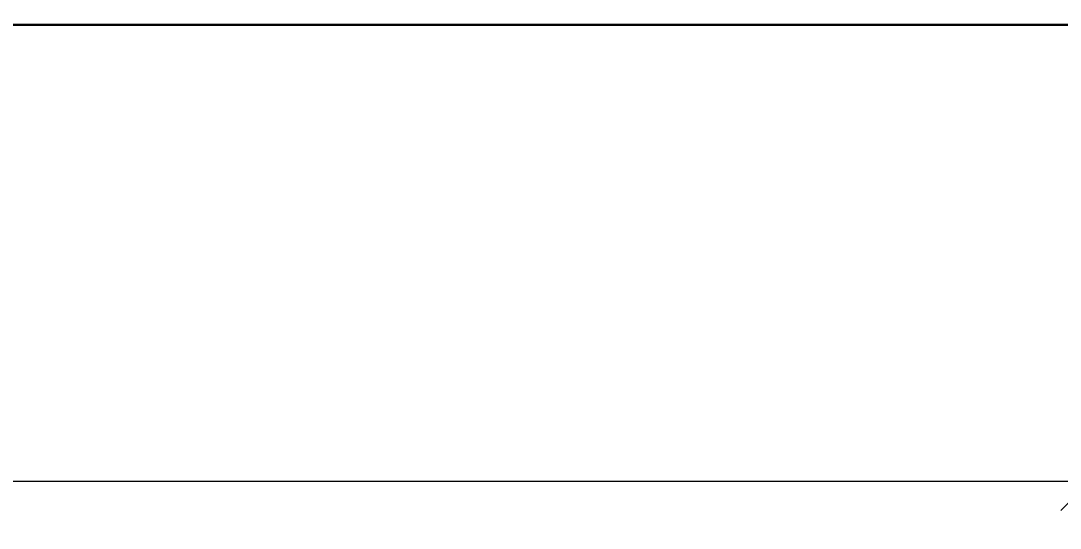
# Model space of a CAD drawing. Header units: millimetres. Extents: x 98018 to 155899, y -1987 to 21700.
# Drawn here: x 116575 to 117239, y 3874 to 4197 of the extents above; entities that cross this region are included whole.
import ezdxf

# ---------------------------------------------------------------- set-up
doc = ezdxf.new("R2010")
doc.units = ezdxf.units.MM
doc.layers.add('A-ANNO-DIMS', color=7, linetype='Continuous', lineweight=9)
doc.layers.add('A-ANNO-DIMS-25', color=7, linetype='Continuous', lineweight=9)
doc.layers.add('A-FLOR-FNSH-2', color=7, linetype='Continuous', lineweight=30, true_color=0x3c3c3c)
doc.styles.add('ISOCPEUR_1', font='isocpeur.ttf', dxfattribs={"width": 0.9, "height": 62.5})
doc.dimstyles.new('ISO-2_5_0_9К_БОЛЬШОЙ_1', dxfattribs={"dimscale": 304.8, "dimtxt": 62.248823, "dimasz": 0.123031, "dimexe": 0.098425, "dimexo": 0.246063, "dimgap": 0, "dimtad": 1, "dimdec": 0, "dimrnd": 10, "dimzin": 0, "dimdsep": 46, "dimtxsty": 'ISOCPEUR_1', "dimblk1": 'OBLIQUE', "dimblk2": 'OBLIQUE', "dimsah": 1, "dimcen": 0.09, "dimdle": 0.098425, "dimazin": 0, "dimtfac": 1, "dimtdec": 4, "dimtix": 1, "dimtmove": 0, "dimatfit": 3, "dimfxl": 1, "dimtvp": 1, "dimtolj": 1, "dimtzin": 0, "dimarcsym": 2})

# ---------------------------------------------------------------- blocks, each defined once
blk = doc.blocks.new('DIMBLOCK8-Развертка 2_49-1')
at = {"layer": 'A-ANNO-DIMS-25'}
for p, q in [((114958.29, 4599.43), (114958.29, 3873.51)), ((114958.29, 3903.51), (114958.29, 4599.43)), ((117258.29, 4599.43), (117258.29, 3873.51)), ((117258.29, 3903.51), (117258.29, 4599.43)), ((114958.29, 3903.51), (117258.29, 3903.51))]:
    blk.add_line(p, q, dxfattribs=at)
at = {"layer": 'A-ANNO-DIMS-25', "lineweight": 20}
for p, q in [((114958.29, 3903.51), (114977.04, 3922.26)), ((117258.29, 3903.51), (117277.04, 3922.26)), ((114958.29, 3903.51), (114939.54, 3884.76)), ((117258.29, 3903.51), (117239.54, 3884.76))]:
    blk.add_line(p, q, dxfattribs=at)
at = {"layer": 'A-ANNO-DIMS-25', "color": 0, "insert": (116029.28, 3985.16), "char_height": 62.5, "width": 189.6195, "attachment_point": 1, "line_spacing_factor": 1.149209, "style": 'ISOCPEUR_1'}
blk.add_mtext('2300', dxfattribs=at)
blk = doc.blocks.new('_Oblique')
at = {"color": 0, "linetype": 'ByBlock', "lineweight": -2}
blk.add_line((-0.5, -0.5), (0.5, 0.5), dxfattribs=at)

msp = doc.modelspace()

# ---------------------------------------------------------------- linework, layer by layer
at = {"layer": 'A-FLOR-FNSH-2'}
msp.add_line((112508.07, 4195), (122537.07, 4195), dxfattribs=at)

# ---------------------------------------------------------------- dimensions: what is measured, and where the dimension line sits
at = {"layer": 'A-ANNO-DIMS'}
dim = msp.add_linear_dim(base=(117258.29, 3903.51), p1=(114958.29, 4674.43), p2=(117258.29, 4674.43), dimstyle='ISO-2_5_0_9К_БОЛЬШОЙ_1', override={"dimpost": '<>', "dimfxl": 2300}, dxfattribs=at)
dim.commit()
dim.dimension.update_dxf_attribs({"geometry": 'DIMBLOCK8-Развертка 2_49-1', "text_midpoint": (116108.29, 3934.76)})

doc.saveas('drawing.dxf')
